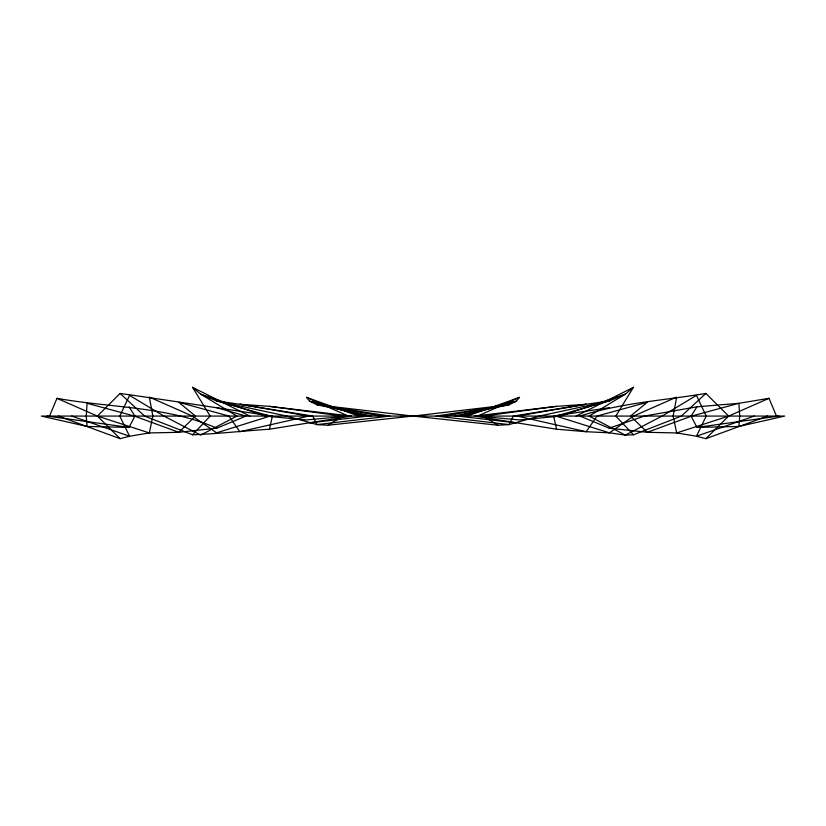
<?xml version="1.0" encoding="UTF-8"?>
<svg xmlns="http://www.w3.org/2000/svg" width="826" height="826" viewBox="0 0 826 826"><rect width="100%" height="100%" fill="white"/><g stroke="black" fill="none" stroke-linecap="round" stroke-linejoin="round"><path stroke-width="1.24" d="M705.879 393.444L681.388 416.077L633.459 434.786L615.814 416.077L633.459 387.322L625.344 394.157L609.402 400.982L586.192 404.255L556.548 406.351L474.651 416.077L556.548 429.21L586.192 431.719L597.022 416.077L647.233 402.283L630.558 416.077L647.233 432.308L676.659 432.938L696.442 436.231L705.879 438.678L728.615 416.077L705.879 393.444C663.887 400.424 620.708 402.912 579.955 416.077L609.206 428.157L647.233 432.308L691.579 416.077L738.909 403.305L696.948 406.815L691.104 416.077L696.948 427.414L738.909 426.464L739.735 416.077L738.909 403.305L769.006 398.318L776.492 416.077M120.121 393.444L144.612 416.077L192.541 434.786C218.095 433.774 243.794 430.893 269.452 429.21L272.373 416.077C221.595 408.653 170.848 400.589 120.121 393.444L97.385 416.077L120.121 438.678L129.558 436.231L149.341 432.938L178.767 432.308L216.794 428.157L246.045 416.077L216.794 407.714M49.508 416.077L56.994 398.318C110.312 407.961 166.243 406.062 216.794 428.157M738.909 426.464L784.7 416.077L41.3 416.077L87.091 426.464L129.052 427.414L134.896 416.077L129.052 406.815M467.237 416.077L519.533 397.358L516.25 401.26L509.002 404.812L454.537 416.077M192.541 434.786L210.186 416.077L192.541 387.322L249.844 416.077M56.994 398.318L97.323 416.077L149.341 432.938L152.851 416.077L149.341 397.1L192.396 416.077L216.598 432.834L270.133 416.077L216.598 400.982L286.736 416.077L316.998 424.605L327.943 425.235L342.573 416.077L269.452 406.351L239.808 404.255L216.598 400.982L200.656 394.157L192.541 387.322M576.156 416.077L633.459 387.322M519.533 397.358L477.686 416.077L519.533 419.938L560.462 416.077L625.344 394.157L589.103 416.077L625.344 435.126L633.459 434.786M769.006 398.318L728.677 416.077L676.659 432.938L673.149 416.077L676.659 397.1L633.604 416.077L609.402 432.834L586.192 431.719L517.262 416.077L586.192 404.255L513.266 416.077L509.002 424.605L498.057 425.235L413.227 416.077L509.002 404.812L436.087 416.077L509.002 424.605L539.264 416.077L609.402 400.982L555.867 416.077L609.402 432.834L625.344 435.126L662.06 416.077L696.442 395.375L706.22 416.077L696.442 436.231L754.283 416.077M705.879 438.678L767.509 416.077M609.206 428.157L644.301 416.077L696.948 406.815M461.91 416.077L516.25 401.26L457.831 416.077L516.25 422.86M445.4 416.077L498.057 406.206M269.452 429.21L351.349 416.077L269.452 406.351M609.206 407.714L553.627 416.077L556.548 429.21M696.948 427.414L778.846 416.077M556.548 406.351L483.427 416.077L498.057 425.235M309.75 422.86L368.169 416.077L309.75 401.26L306.467 397.358L358.763 416.077M327.943 425.235L412.773 416.077L316.998 404.812L309.75 401.26L364.09 416.077M47.154 416.077L129.052 427.414M327.943 406.206L380.6 416.077M371.463 416.077L316.998 404.812L389.913 416.077L316.998 424.605L312.734 416.077L239.808 404.255L308.738 416.077L239.808 431.719L228.978 416.077L178.767 402.283L195.442 416.077L178.767 432.308L134.421 416.077L87.091 403.305L86.265 416.077L87.091 426.464M71.717 416.077L129.558 436.231L119.78 416.077L129.558 395.375L163.94 416.077L200.656 435.126L236.897 416.077L200.656 394.157L265.538 416.077L306.467 419.938L348.314 416.077L306.467 397.358M58.491 416.077L120.121 438.678"/></g></svg>
